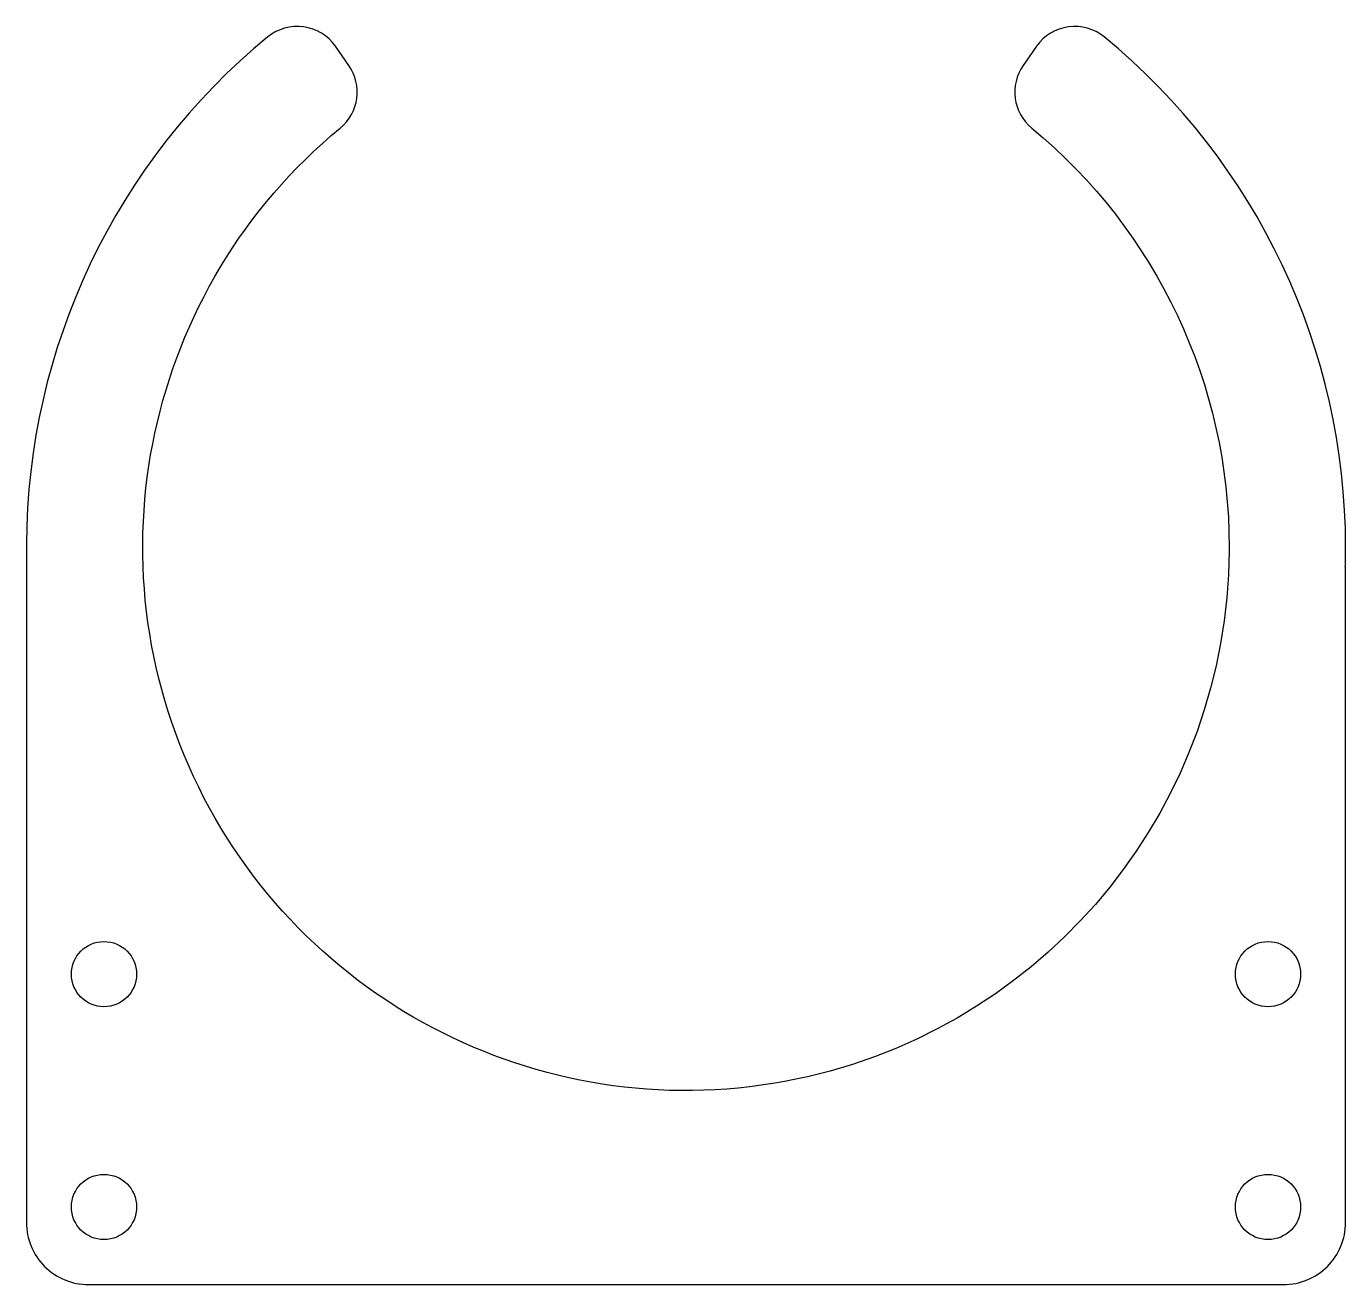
# Model space of a CAD drawing. Header units: millimetres. Extents: x -42.3 to 42.7, y -95.4 to -14.3.
import ezdxf

# ---------------------------------------------------------------- set-up
doc = ezdxf.new("R2010")
doc.units = ezdxf.units.MM
doc.layers.get('0').update_dxf_attribs({"linetype": 'CONTINUOUS'})

msp = doc.modelspace()

# ---------------------------------------------------------------- linework, layer by layer
msp.add_lwpolyline([(-42.338, -91.372, 0.414214), (-38.338, -95.372), (38.661, -95.372, 0.414214), (42.661, -91.372), (42.661, -49.113), (42.643, -49.113, 0.005883), (42.661, -48.113), (42.661, -47.872), (42.661, -47.872, 0.224646), (27.112, -15.01, 0.436659), (22.752, -15.609), (21.889, -16.841, 0.391251), (22.437, -20.876, -0.223856), (35.161, -47.872), (35.16, -47.872), (35.16, -48.113, -1.570838), (-22.115, -20.876, 0.391251), (-21.567, -16.841), (-22.43, -15.609, 0.436659), (-26.789, -15.01, 0.223591), (-42.338, -47.701), (-42.338, -48.042, 0.006301), (-42.321, -49.113), (-42.338, -49.113)], format="xyb", close=True)
msp.add_lwpolyline([(-42.338, -91.372, 0.414214), (-38.338, -95.372), (38.661, -95.372, 0.414214), (42.661, -91.372), (42.661, -49.113), (42.643, -49.113, 0.005883), (42.661, -48.113), (42.661, -47.872), (42.661, -47.872, 0.224646), (27.112, -15.01, 0.436659), (22.752, -15.609), (21.889, -16.841, 0.391251), (22.437, -20.876, -0.223856), (35.161, -47.872), (35.16, -47.872), (35.16, -48.113, -1.570838), (-22.115, -20.876, 0.391251), (-21.567, -16.841), (-22.43, -15.609, 0.436659), (-26.789, -15.01, 0.223591), (-42.338, -47.701), (-42.338, -48.042, 0.006301), (-42.321, -49.113), (-42.338, -49.113)], format="xyb", close=True)
for centre in [(-37.338, -75.372), (-37.338, -75.372), (37.661, -75.372), (37.661, -75.372), (-37.338, -90.372), (-37.338, -90.372), (37.661, -90.372), (37.661, -90.372)]:
    msp.add_circle(centre, 2.1)

doc.saveas('drawing.dxf')
